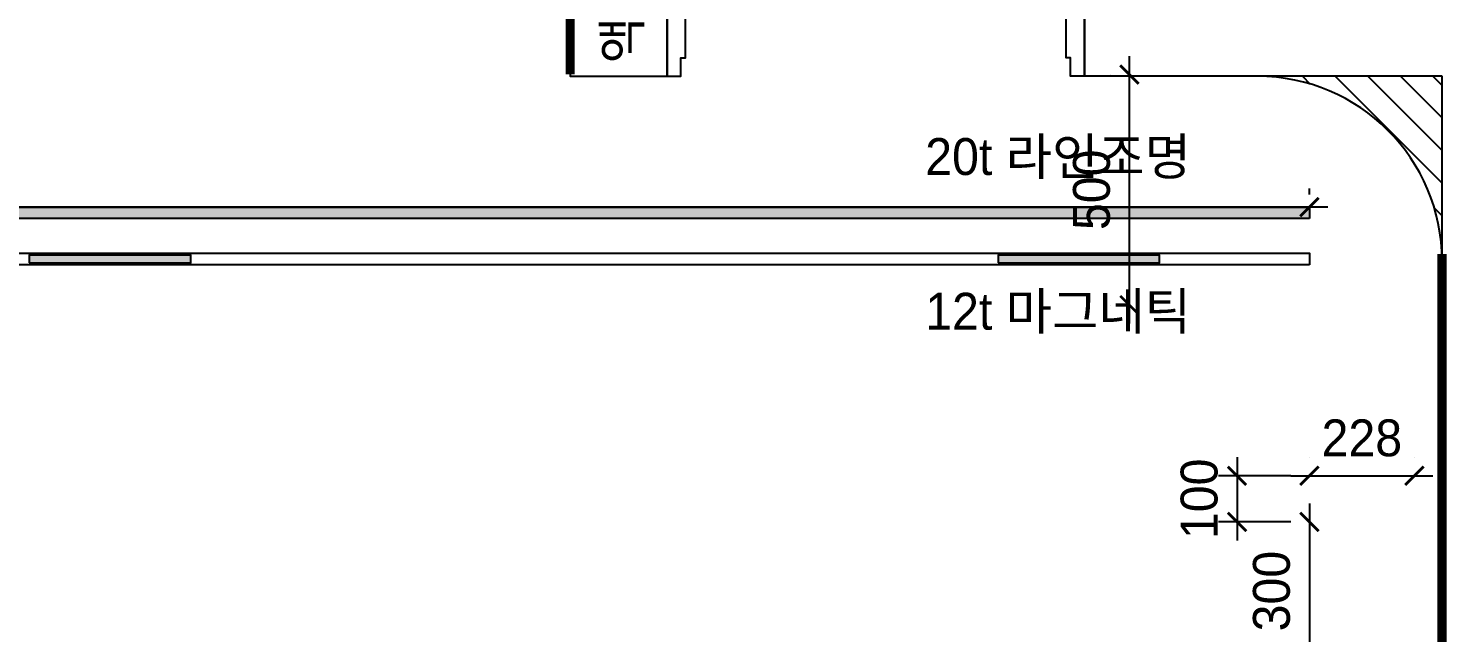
# Model space of a CAD drawing. Header units: millimetres. Extents: x 118028 to 193504, y 42792 to 96100.
# Drawn here: x 179257 to 182331, y 86047 to 87357 of the extents above; entities that cross this region are included whole.
import ezdxf

# ---------------------------------------------------------------- set-up
doc = ezdxf.new("R2010")
doc.units = ezdxf.units.MM
doc.header["$LTSCALE"] = 30
doc.header["$PDMODE"] = 3
doc.linetypes.add('DASHEDX2', pattern=[1.5, 1, -0.5])
doc.linetypes.add('HID', pattern=[2.3, 1.5, -0.8])
doc.layers.get('DEFPOINTS').update_dxf_attribs({"color": 248})
for name, color, linetype in [('0-ELC TEXT', 7, 'Continuous'), ('03-WAL NEW', 3, 'Continuous'), ('07-DIM WAL', 5, 'Continuous'), ('2CONTINUOUS', 2, 'Continuous'), ('3.기호.계단선', 30, 'Continuous'), ('CEIL-LIGHT', 7, 'Continuous'), ('CO-DO-FR', 7, 'Continuous')]:
    doc.layers.add(name, color=color, linetype=linetype)
doc.styles.add('HY 울릉도 L', font='')
doc.styles.add('코레일둥고', font='Korail_Round_Gothic_Medium.ttf')
doc.styles.get('HY 울릉도 L').set_extended_font_data('HY울릉도L')
doc.dimstyles.new('40', dxfattribs={"dimscale": 40, "dimtxt": 2, "dimasz": 1, "dimexe": 1, "dimexo": 1, "dimgap": 1, "dimtad": 1, "dimdec": 0, "dimrnd": 0.05, "dimdsep": 46, "dimlunit": 6, "dimtxsty": 'HY 울릉도 L', "dimblk": 'ARCHTICK', "dimcen": 2.5, "dimdle": 1, "dimclrd": 133, "dimclre": 133, "dimclrt": 30, "dimadec": 0, "dimazin": 0, "dimtfac": 1, "dimtdec": 0, "dimtix": 1, "dimtmove": 2, "dimatfit": 3, "dimldrblk": 'ARCHTICK', "dimfxl": 1, "dimlwd": -1, "dimlwe": -1, "dimarcsym": 0})
pattern_1 = [(135, (273214.78, -123514.83), (-35.355339, -35.355339), [])]

# ---------------------------------------------------------------- blocks, each defined once
blk = doc.blocks.new('vusaudeh')
at = {"layer": '2CONTINUOUS'}
for p, q in [((155746.4, 87252.8), (155746.4, 87456.8)), ((156521.4, 87252.8), (155746.4, 87252.8)), ((156521.4, 85997.8), (156521.4, 87252.8))]:
    blk.add_line(p, q, dxfattribs=at)
for points in [[(153036.4, 90404.8), (153036.4, 90104.8), (154631.4, 90104.8), (154631.4, 87252.8), (154841.4, 87252.8)], [(154841.4, 87252.8), (154841.4, 87452.8), (154771.4, 87452.8)]]:
    blk.add_lwpolyline(points, dxfattribs=at)
at = {"layer": 'CO-DO-FR'}
for points in [[(154841.4, 87452.8), (154841.4, 87252.8), (154871.4, 87252.8), (154871.4, 87292.8), (154881.4, 87292.8), (154881.4, 87412.8), (154871.4, 87412.8), (154871.4, 87452.8), (154841.4, 87452.8)], [(155746.4, 87452.8), (155746.4, 87252.8), (155716.4, 87252.8), (155716.4, 87292.8), (155706.4, 87292.8), (155706.4, 87412.8), (155716.4, 87412.8), (155716.4, 87452.8), (155746.4, 87452.8)]]:
    blk.add_lwpolyline(points, close=True, dxfattribs=at)
blk = doc.blocks.new('cjswjdehds')
at = {"layer": '03-WAL NEW'}
h = blk.add_hatch(dxfattribs=at)
h.set_pattern_fill('_USER', color=256, scale=50, angle=135, pattern_type=0)
h.set_pattern_definition(pattern_1)
h.paths.add_polyline_path([(182321.4, 86852.8, 0.414214), (181921.4, 87252.8), (182321.4, 87252.8)])
h = blk.add_hatch(dxfattribs=at)
h.set_pattern_fill('_USER', color=256, scale=50, angle=135, pattern_type=0)
h.set_pattern_definition(pattern_1)
h.paths.add_polyline_path([(180876.4, 83739.8), (180876.4, 81983.8), (180876.4, 81983.8), (180976.4, 81983.8), (180976.4, 83739.8)])
h.paths.add_polyline_path([(180976.4, 85997.8), (180926.4, 85997.8, 0.414214), (180876.4, 85947.8), (180876.4, 84322.8), (180876.4, 84739.8), (180976.4, 84739.8)])
h.paths.add_polyline_path([(181181.4, 81147.8), (181181.4, 81983.8), (180976.4, 81983.8), (180876.4, 81983.8), (180876.4, 81963.8), (181161.4, 81963.8), (181161.4, 81167.8), (180876.4, 81167.8), (180876.4, 81147.8), (180976.4, 81147.8)])
h.paths.add_polyline_path([(180766.8, 86322.2), (180929.1, 86169.6), (180817.1, 86050.6), (180654.9, 86203.1)], flags=9)
blk.add_arc((181921.4, 86852.8), 400, 0, 90, dxfattribs=at)
blk.add_blockref('vusaudeh', (25800, 0))
blk = doc.blocks.new('_ArchTick')
at = {"color": 0, "linetype": 'ByBlock', "const_width": 0.15}
blk.add_lwpolyline([(-0.5, -0.5), (0.5, 0.5)], dxfattribs=at)
blk = doc.blocks.new('*D137')
at = {"layer": '07-DIM WAL', "color": 133, "transparency": 16777216}
for p, q in [((182033.9, 86426.8), (182033.9, 86426.8)), ((182261.4, 86426.8), (182261.4, 86426.8)), ((181993.9, 86386.8), (182301.4, 86386.8))]:
    blk.add_line(p, q, dxfattribs=at)
at = {"layer": 'DEFPOINTS', "color": 0, "transparency": 16777216}
for p in [(182033.9, 86386.8), (182261.4, 86386.8), (182261.4, 86386.8)]:
    blk.add_point(p, dxfattribs=at)
at = {"layer": '07-DIM WAL', "color": 133, "transparency": 16777216, "xscale": 40, "yscale": 40, "zscale": 40}
blk.add_blockref('_ArchTick', (182033.9, 86386.8), dxfattribs=at)
at = {"layer": '07-DIM WAL', "color": 133, "transparency": 16777216, "xscale": 40, "yscale": 40, "zscale": 40, "rotation": 180}
blk.add_blockref('_ArchTick', (182261.4, 86386.8), dxfattribs=at)
at = {"layer": '07-DIM WAL', "color": 30, "transparency": 16777216, "insert": (182147.6, 86468.5), "char_height": 80, "attachment_point": 5, "style": 'HY 울릉도 L'}
blk.add_mtext('228', dxfattribs=at)
blk = doc.blocks.new('*D138')
at = {"layer": '07-DIM WAL', "color": 133, "transparency": 16777216}
for p, q in [((175033.9, 86996.8), (175033.9, 87009.3)), ((182033.9, 86996.8), (182033.9, 87009.3)), ((182073.9, 86969.3), (174993.9, 86969.3))]:
    blk.add_line(p, q, dxfattribs=at)
at = {"layer": 'DEFPOINTS', "color": 0, "transparency": 16777216}
for p in [(175033.9, 86969.3), (175033.9, 86956.8), (182033.9, 86956.8)]:
    blk.add_point(p, dxfattribs=at)
at = {"layer": '07-DIM WAL', "color": 133, "transparency": 16777216, "xscale": 40, "yscale": 40, "zscale": 40, "rotation": 180}
blk.add_blockref('_ArchTick', (175033.9, 86969.3), dxfattribs=at)
at = {"layer": '07-DIM WAL', "color": 133, "transparency": 16777216, "xscale": 40, "yscale": 40, "zscale": 40}
blk.add_blockref('_ArchTick', (182033.9, 86969.3), dxfattribs=at)
at = {"layer": '07-DIM WAL', "color": 30, "transparency": 16777216, "insert": (178533.9, 87057.2), "char_height": 80, "attachment_point": 5, "style": 'HY 울릉도 L'}
blk.add_mtext('7,000', dxfattribs=at)
blk = doc.blocks.new('*D140')
at = {"layer": '07-DIM WAL', "color": 133, "transparency": 16777216}
for p, q in [((182033.9, 86326.8), (182033.9, 85946.8)), ((181993.9, 86286.8), (181993.9, 86286.8)), ((181993.9, 85986.8), (181993.9, 85986.8))]:
    blk.add_line(p, q, dxfattribs=at)
at = {"layer": 'DEFPOINTS', "color": 0, "transparency": 16777216}
for p in [(182033.9, 86286.8), (182033.9, 85986.8), (182033.9, 85986.8)]:
    blk.add_point(p, dxfattribs=at)
at = {"layer": '07-DIM WAL', "color": 133, "transparency": 16777216, "xscale": 40, "yscale": 40, "zscale": 40}
for p, rotation in [((182033.9, 86286.8), 90), ((182033.9, 85986.8), 270)]:
    blk.add_blockref('_ArchTick', p, dxfattribs=dict(at, rotation=rotation))
at = {"layer": '07-DIM WAL', "color": 30, "transparency": 16777216, "insert": (181952.1, 86136.8), "char_height": 80, "attachment_point": 5, "rotation": 90, "style": 'HY 울릉도 L'}
blk.add_mtext('300', dxfattribs=at)
blk = doc.blocks.new('*D141')
at = {"layer": '07-DIM WAL', "color": 133, "transparency": 16777216}
for p, q in [((181643.8, 86716.8), (181643.8, 87296.8)), ((181603.8, 87256.8), (181603.8, 87256.8)), ((181603.8, 86756.8), (181603.8, 86756.8))]:
    blk.add_line(p, q, dxfattribs=at)
at = {"layer": 'DEFPOINTS', "color": 0, "transparency": 16777216}
for p in [(181643.8, 87256.8), (181643.8, 87256.8), (181643.8, 86756.8)]:
    blk.add_point(p, dxfattribs=at)
at = {"layer": '07-DIM WAL', "color": 133, "transparency": 16777216, "xscale": 40, "yscale": 40, "zscale": 40}
for p, rotation in [((181643.8, 87256.8), 90), ((181643.8, 86756.8), 270)]:
    blk.add_blockref('_ArchTick', p, dxfattribs=dict(at, rotation=rotation))
at = {"layer": '07-DIM WAL', "color": 30, "transparency": 16777216, "insert": (181562, 87006.8), "char_height": 80, "attachment_point": 5, "rotation": 90, "style": 'HY 울릉도 L'}
blk.add_mtext('500', dxfattribs=at)
blk = doc.blocks.new('*D142')
at = {"layer": '07-DIM WAL', "color": 133, "transparency": 16777216}
for p, q in [((181877, 86426.8), (181877, 86246.8)), ((181993.9, 86386.8), (181837, 86386.8)), ((181993.9, 86286.8), (181837, 86286.8))]:
    blk.add_line(p, q, dxfattribs=at)
at = {"layer": 'DEFPOINTS', "color": 0, "transparency": 16777216}
for p in [(182033.9, 86386.8), (181877, 86286.8), (182033.9, 86286.8)]:
    blk.add_point(p, dxfattribs=at)
at = {"layer": '07-DIM WAL', "color": 133, "transparency": 16777216, "xscale": 40, "yscale": 40, "zscale": 40}
for p, rotation in [((181877, 86386.8), 270), ((181877, 86286.8), 90)]:
    blk.add_blockref('_ArchTick', p, dxfattribs=dict(at, rotation=rotation))
at = {"layer": '07-DIM WAL', "color": 30, "transparency": 16777216, "insert": (181795.3, 86336.8), "char_height": 80, "attachment_point": 5, "rotation": 90, "style": 'HY 울릉도 L'}
blk.add_mtext('100', dxfattribs=at)

msp = doc.modelspace()

# ---------------------------------------------------------------- hatches: boundary and pattern name
at = {"layer": '3.기호.계단선'}
h = msp.add_hatch(color=256, dxfattribs=at)
h.dxf.hatch_style = 1
h.paths.add_polyline_path([(179258.9, 86848.3), (179608.9, 86848.3), (179608.9, 86865.3), (179258.9, 86865.3)])
h = msp.add_hatch(color=256, dxfattribs=at)
h.dxf.hatch_style = 1
h.paths.add_polyline_path([(181358.9, 86848.3), (181708.9, 86848.3), (181708.9, 86865.3), (181358.9, 86865.3)])
at = {"layer": 'CEIL-LIGHT'}
h = msp.add_hatch(color=140, dxfattribs=at)
h.dxf.hatch_style = 1
h.paths.add_polyline_path([(182033.9, 86944.3), (175033.9, 86944.3), (175033.9, 86969.3), (182033.9, 86969.3)])

# ---------------------------------------------------------------- linework, layer by layer
at = {"layer": '3.기호.계단선', "linetype": 'HID', "const_width": 20}
for points in [[(180431.4, 90104.8), (180431.4, 87256.8)], [(182321.4, 85997.8), (182321.4, 86867.8)]]:
    msp.add_lwpolyline(points, dxfattribs=at)
at = {"layer": '3.기호.계단선'}
for points in [[(182033.9, 86844.3), (175033.9, 86844.3), (175033.9, 86869.3), (182033.9, 86869.3)], [(179258.9, 86848.3), (179608.9, 86848.3), (179608.9, 86865.3), (179258.9, 86865.3)], [(181358.9, 86848.3), (181708.9, 86848.3), (181708.9, 86865.3), (181358.9, 86865.3)]]:
    msp.add_lwpolyline(points, close=True, dxfattribs=at)
at = {"layer": 'CEIL-LIGHT', "color": 140}
msp.add_lwpolyline([(182033.9, 86944.3), (175033.9, 86944.3), (175033.9, 86969.3), (182033.9, 86969.3)], close=True, dxfattribs=at)

# ---------------------------------------------------------------- block references
msp.add_blockref('cjswjdehds', (0, 0))

# ---------------------------------------------------------------- texts
at = {"layer": '0-ELC TEXT', "color": 7, "linetype": 'DASHEDX2', "style": '코레일둥고'}
for s, p in [('20t 라인조명', (181201.1, 87038.9)), ('12t 마그네틱', (181201.1, 86703.5))]:
    msp.add_text(s, height=80, dxfattribs=at).set_placement(p)
at = {"layer": '3.기호.계단선', "linetype": 'HID', "style": '코레일둥고'}
msp.add_text('액자레일', height=80, rotation=90, dxfattribs=at).set_placement((180583.5, 87281))

# ---------------------------------------------------------------- dimensions: what is measured, and where the dimension line sits
at = {"layer": '07-DIM WAL'}
for base, p1, p2, picture, middle in [((181643.8, 87256.8), (181643.8, 86756.8), (181643.8, 87256.8), '*D141', (181562, 87006.8)), ((181877, 86286.8), (182033.9, 86386.8), (182033.9, 86286.8), '*D142', (181795.3, 86336.8)), ((182033.9, 85986.8), (182033.9, 86286.8), (182033.9, 85986.8), '*D140', (181952.1, 86136.8))]:
    dim = msp.add_linear_dim(base=base, p1=p1, p2=p2, angle=90, dimstyle='40', dxfattribs=at)
    dim.commit()
    dim.dimension.update_dxf_attribs({"geometry": picture, "text_midpoint": middle})
for base, p1, p2, picture, middle in [((175033.9, 86969.3), (182033.9, 86956.8), (175033.9, 86956.8), '*D138', (178533.9, 87057.2)), ((182261.3792305, 86386.8023431), (182033.8792305, 86386.8023431), (182261.3792305, 86386.8023431), '*D137', (182147.6292305, 86468.5391138))]:
    dim = msp.add_linear_dim(base=base, p1=p1, p2=p2, dimstyle='40', dxfattribs=at)
    dim.commit()
    dim.dimension.update_dxf_attribs({"geometry": picture, "text_midpoint": middle})

doc.saveas('drawing.dxf')
